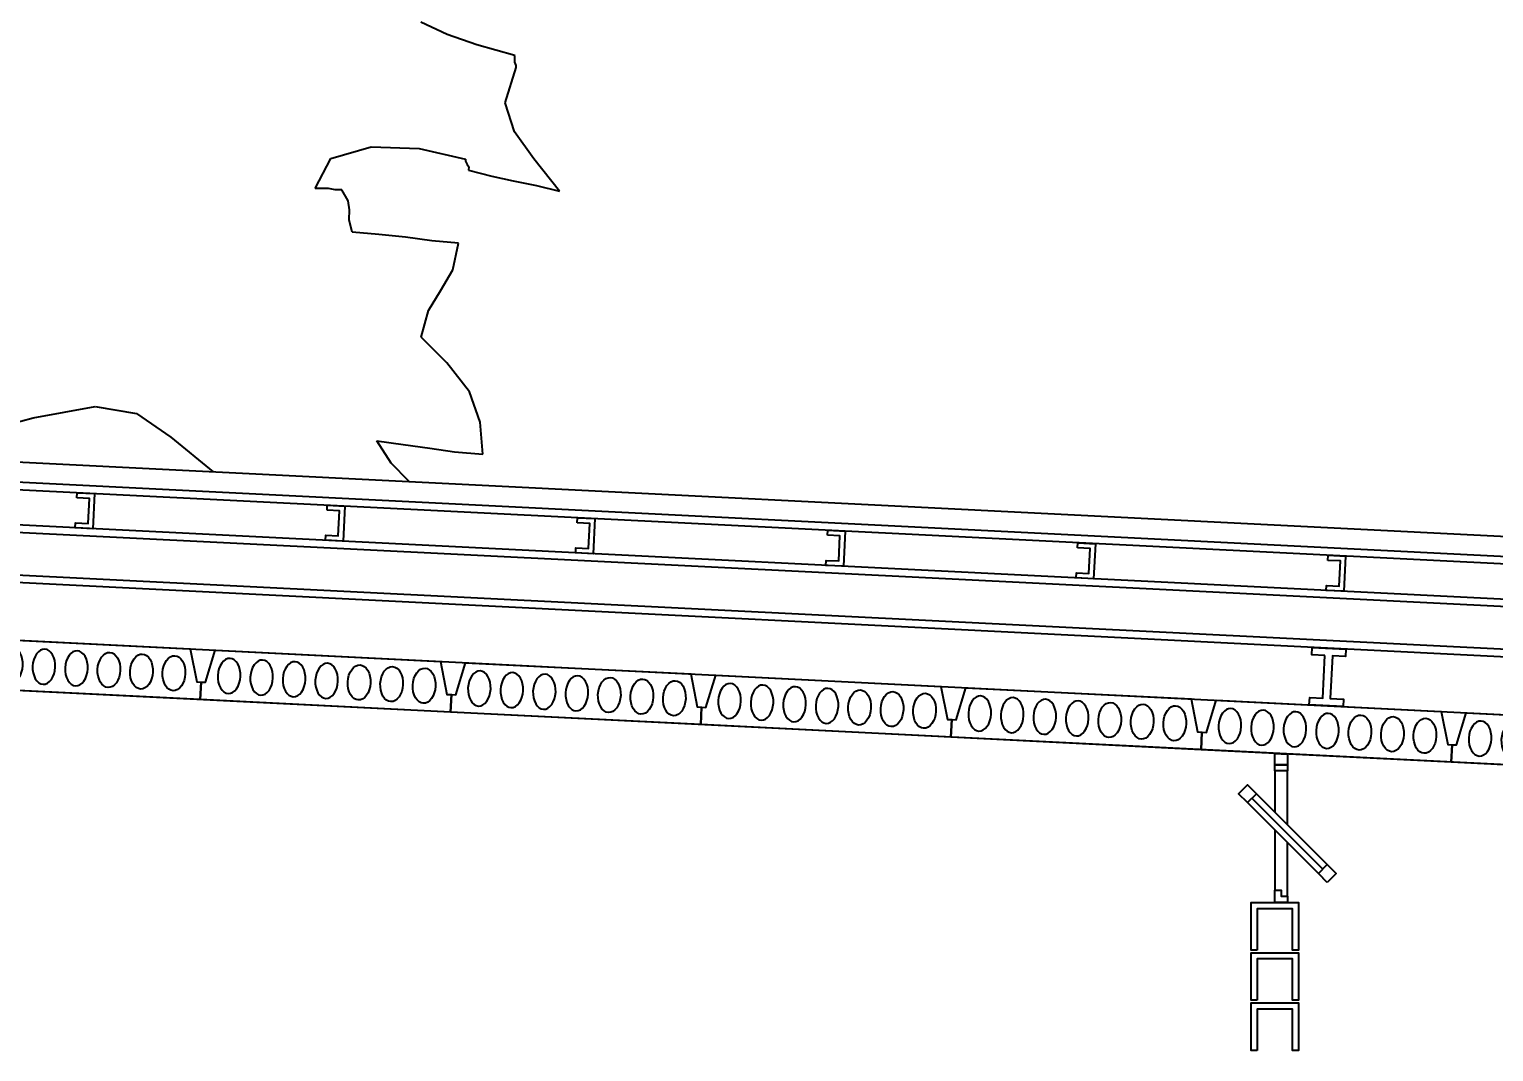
# Model space of a CAD drawing. Extents: x -7.8 to 27.4, y 2.6 to 15.1.
# Drawn here: x 3.95 to 9.8, y 6.84 to 10.92 of the extents above; entities that cross this region are included whole.
import ezdxf

# ---------------------------------------------------------------- set-up
doc = ezdxf.new("R2010")
doc.units = 0
doc.header["$LTSCALE"] = 0.01
doc.header["$PDSIZE"] = -5
doc.layers.get('0').update_dxf_attribs({"linetype": 'CONTINUOUS'})
doc.layers.get('DEFPOINTS').update_dxf_attribs({"linetype": 'CONTINUOUS'})
for name, color, linetype in [('ANOTAÇÕES', 142, 'CONTINUOUS'), ('CORTE', 7, 'CONTINUOUS'), ('FINO', 141, 'CONTINUOUS')]:
    doc.layers.add(name, color=color, linetype=linetype)
doc.styles.get("Standard").update_dxf_attribs({"font": 'arial.ttf'})
doc.dimstyles.get("Standard").update_dxf_attribs({"dimtxt": 0.15, "dimasz": 0.08, "dimexe": 0.18, "dimexo": 0.0625, "dimgap": 0.05, "dimtad": 1, "dimtoh": 1, "dimzin": 0, "dimblk": 'DOT', "dimcen": 0.09, "dimazin": 3, "dimtfac": 1, "dimtofl": 0, "dimtmove": 0, "dimatfit": 3})

# ---------------------------------------------------------------- blocks, each defined once
blk = doc.blocks.new('LAJE')
at = {"color": 0, "linetype": 'BYBLOCK'}
blk.add_lwpolyline([(0, 0), (0, 0.07), (0.0175, 0.07), (0.05, 0.2), (0.95, 0.2), (0.9825, 0.07), (1, 0.07), (1, 0)], close=True, dxfattribs=at)
at = {"layer": 'FINO'}
for points in [[(0.1103, 0.17), (0.1014, 0.1687), (0.0929, 0.1647), (0.0851, 0.1582), (0.0782, 0.1495), (0.0725, 0.1389), (0.0683, 0.1268), (0.0658, 0.1137), (0.0649, 0.1), (0.0658, 0.0863), (0.0683, 0.0732), (0.0725, 0.0611), (0.0782, 0.0505), (0.0851, 0.0418), (0.0929, 0.0353), (0.1014, 0.0313), (0.1103, 0.03), (0.1191, 0.0313), (0.1276, 0.0353), (0.1355, 0.0418), (0.1424, 0.0505), (0.148, 0.0611), (0.1522, 0.0732), (0.1548, 0.0863), (0.1556, 0.1), (0.1548, 0.1137), (0.1522, 0.1268), (0.148, 0.1389), (0.1424, 0.1495), (0.1355, 0.1582), (0.1276, 0.1647), (0.1191, 0.1687)], [(0.2402, 0.17), (0.2313, 0.1687), (0.2228, 0.1647), (0.215, 0.1582), (0.2081, 0.1495), (0.2024, 0.1389), (0.1982, 0.1268), (0.1957, 0.1137), (0.1948, 0.1), (0.1957, 0.0863), (0.1982, 0.0732), (0.2024, 0.0611), (0.2081, 0.0505), (0.215, 0.0418), (0.2228, 0.0353), (0.2313, 0.0313), (0.2402, 0.03), (0.249, 0.0313), (0.2575, 0.0353), (0.2654, 0.0418), (0.2723, 0.0505), (0.2779, 0.0611), (0.2821, 0.0732), (0.2847, 0.0863), (0.2856, 0.1), (0.2847, 0.1137), (0.2821, 0.1268), (0.2779, 0.1389), (0.2723, 0.1495), (0.2654, 0.1582), (0.2575, 0.1647), (0.249, 0.1687)], [(0.3701, 0.17), (0.3612, 0.1687), (0.3527, 0.1647), (0.3449, 0.1582), (0.338, 0.1495), (0.3324, 0.1389), (0.3282, 0.1268), (0.3256, 0.1137), (0.3247, 0.1), (0.3256, 0.0863), (0.3282, 0.0732), (0.3324, 0.0611), (0.338, 0.0505), (0.3449, 0.0418), (0.3527, 0.0353), (0.3612, 0.0313), (0.3701, 0.03), (0.3789, 0.0313), (0.3875, 0.0353), (0.3953, 0.0418), (0.4022, 0.0505), (0.4078, 0.0611), (0.412, 0.0732), (0.4146, 0.0863), (0.4155, 0.1), (0.4146, 0.1137), (0.412, 0.1268), (0.4078, 0.1389), (0.4022, 0.1495), (0.3953, 0.1582), (0.3875, 0.1647), (0.3789, 0.1687)], [(0.5, 0.17), (0.4911, 0.1687), (0.4826, 0.1647), (0.4748, 0.1582), (0.4679, 0.1495), (0.4623, 0.1389), (0.4581, 0.1268), (0.4555, 0.1137), (0.4546, 0.1), (0.4555, 0.0863), (0.4581, 0.0732), (0.4623, 0.0611), (0.4679, 0.0505), (0.4748, 0.0418), (0.4826, 0.0353), (0.4911, 0.0313), (0.5, 0.03), (0.5089, 0.0313), (0.5174, 0.0353), (0.5252, 0.0418), (0.5321, 0.0505), (0.5377, 0.0611), (0.5419, 0.0732), (0.5445, 0.0863), (0.5454, 0.1), (0.5445, 0.1137), (0.5419, 0.1268), (0.5377, 0.1389), (0.5321, 0.1495), (0.5252, 0.1582), (0.5174, 0.1647), (0.5089, 0.1687)], [(0.6299, 0.17), (0.6388, 0.1687), (0.6473, 0.1647), (0.6551, 0.1582), (0.662, 0.1495), (0.6676, 0.1389), (0.6718, 0.1268), (0.6744, 0.1137), (0.6753, 0.1), (0.6744, 0.0863), (0.6718, 0.0732), (0.6676, 0.0611), (0.662, 0.0505), (0.6551, 0.0418), (0.6473, 0.0353), (0.6388, 0.0313), (0.6299, 0.03), (0.6211, 0.0313), (0.6125, 0.0353), (0.6047, 0.0418), (0.5978, 0.0505), (0.5922, 0.0611), (0.588, 0.0732), (0.5854, 0.0863), (0.5845, 0.1), (0.5854, 0.1137), (0.588, 0.1268), (0.5922, 0.1389), (0.5978, 0.1495), (0.6047, 0.1582), (0.6125, 0.1647), (0.6211, 0.1687)], [(0.7598, 0.17), (0.7687, 0.1687), (0.7772, 0.1647), (0.785, 0.1582), (0.7919, 0.1495), (0.7976, 0.1389), (0.8018, 0.1268), (0.8043, 0.1137), (0.8052, 0.1), (0.8043, 0.0863), (0.8018, 0.0732), (0.7976, 0.0611), (0.7919, 0.0505), (0.785, 0.0418), (0.7772, 0.0353), (0.7687, 0.0313), (0.7598, 0.03), (0.751, 0.0313), (0.7425, 0.0353), (0.7346, 0.0418), (0.7277, 0.0505), (0.7221, 0.0611), (0.7179, 0.0732), (0.7153, 0.0863), (0.7144, 0.1), (0.7153, 0.1137), (0.7179, 0.1268), (0.7221, 0.1389), (0.7277, 0.1495), (0.7346, 0.1582), (0.7425, 0.1647), (0.751, 0.1687)], [(0.8897, 0.17), (0.8986, 0.1687), (0.9071, 0.1647), (0.9149, 0.1582), (0.9218, 0.1495), (0.9275, 0.1389), (0.9317, 0.1268), (0.9342, 0.1137), (0.9351, 0.1), (0.9342, 0.0863), (0.9317, 0.0732), (0.9275, 0.0611), (0.9218, 0.0505), (0.9149, 0.0418), (0.9071, 0.0353), (0.8986, 0.0313), (0.8897, 0.03), (0.8809, 0.0313), (0.8724, 0.0353), (0.8645, 0.0418), (0.8576, 0.0505), (0.852, 0.0611), (0.8478, 0.0732), (0.8452, 0.0863), (0.8444, 0.1), (0.8452, 0.1137), (0.8478, 0.1268), (0.852, 0.1389), (0.8576, 0.1495), (0.8645, 0.1582), (0.8724, 0.1647), (0.8809, 0.1687)]]:
    blk.add_lwpolyline(points, close=True, dxfattribs=at)
blk = doc.blocks.new('_DOT')
at = {"color": 0, "linetype": 'BYBLOCK'}
blk.add_line((-0.5, 0), (-1, 0), dxfattribs=at)
at = {"color": 0, "linetype": 'BYBLOCK', "const_width": 0.5}
blk.add_lwpolyline([(-0.25, 0, 1), (0.25, 0, 1)], format="xyb", close=True, dxfattribs=at)
blk = doc.blocks.new('*D18')
at = {"layer": 'ANOTAÇÕES', "color": 0}
for p, q in [((1.627, 3.2577), (1.627, 2.5777)), ((16.627, 3.2577), (16.627, 2.5777)), ((1.707, 2.7577), (16.547, 2.7577))]:
    blk.add_line(p, q, dxfattribs=at)
at = {"layer": 'DEFPOINTS', "color": 0}
for p in [(1.627, 8.5947), (16.627, 7.8447), (16.627, 2.7577)]:
    blk.add_point(p, dxfattribs=at)
at = {"layer": 'ANOTAÇÕES', "color": 0, "xscale": 0.08, "yscale": 0.08, "zscale": 0.08, "rotation": 180}
blk.add_blockref('_DOT', (1.627, 2.7577), dxfattribs=at)
at = {"layer": 'ANOTAÇÕES', "color": 0, "xscale": 0.08, "yscale": 0.08, "zscale": 0.08}
blk.add_blockref('_DOT', (16.627, 2.7577), dxfattribs=at)
at = {"layer": 'ANOTAÇÕES', "color": 0, "linetype": 'CONTINUOUS'}
blk.add_text('15.00', height=0.15, dxfattribs=at).set_placement((8.8584, 2.8106))

msp = doc.modelspace()

# ---------------------------------------------------------------- linework, layer by layer
for p, q in [((16.627, 8.5554), (-1.3675, 9.4551)), ((16.627, 8.3051), (-0.86, 9.1794)), ((16.627, 8.275), (-0.8615, 9.1495)), ((16.627, 8.0748), (-0.8715, 8.9497)), ((16.6285, 8.1047), (-0.87, 8.9797)), ((16.627, 7.6445), (1.627, 8.3945)), ((8.922, 7.9595), (8.922, 7.7949)), ((8.972, 7.7449), (8.972, 7.9595)), ((8.7952, 7.8509), (9.1134, 7.5327)), ((8.8483, 7.8686), (9.1311, 7.5858)), ((8.922, 7.7241), (8.922, 7.4845)), ((8.972, 7.4595), (8.972, 7.6741))]:
    msp.add_line(p, q)
at = {"layer": 'CORTE'}
for p, q in [((16.623, 8.4755), (-1.3715, 9.3752)), ((16.6215, 8.4455), (-1.373, 9.3452)), ((1.627, 8.5947), (16.627, 7.8447)), ((9.1134, 7.5681), (8.8306, 7.8509))]:
    msp.add_line(p, q, dxfattribs=at)
for points in [[(4.1398, 9.0496), (4.1408, 9.0696), (4.2107, 9.0661), (4.2037, 8.9262), (4.1338, 8.9297), (4.1348, 8.9497), (4.1847, 8.9472), (4.1897, 9.0471)], [(5.1385, 8.9996), (5.1395, 9.0196), (5.2094, 9.0161), (5.2024, 8.8763), (5.1325, 8.8798), (5.1335, 8.8998), (5.1834, 8.8973), (5.1884, 8.9972)], [(6.1373, 8.9497), (6.1383, 8.9697), (6.2082, 8.9662), (6.2012, 8.8264), (6.1313, 8.8299), (6.1323, 8.8498), (6.1822, 8.8473), (6.1872, 8.9472)], [(7.136, 8.8998), (7.137, 8.9197), (7.2069, 8.9163), (7.1999, 8.7764), (7.13, 8.7799), (7.131, 8.7999), (7.181, 8.7974), (7.1859, 8.8973)], [(8.1348, 8.8498), (8.1358, 8.8698), (8.2057, 8.8663), (8.1987, 8.7265), (8.1288, 8.73), (8.1298, 8.75), (8.1797, 8.7475), (8.1847, 8.8473)], [(9.1335, 8.7999), (9.1345, 8.8199), (9.2044, 8.8164), (9.1974, 8.6766), (9.1275, 8.68), (9.1285, 8.7), (9.1785, 8.6975), (9.1835, 8.7974)], [(9.122, 8.42), (9.0696, 8.4226), (9.0711, 8.4526), (9.2059, 8.4458), (9.2044, 8.4159), (9.152, 8.4185), (9.1435, 8.249), (9.1959, 8.2463), (9.1944, 8.2164), (9.0596, 8.2231), (9.0611, 8.2531), (9.1135, 8.2505)], [(8.922, 7.9845), (8.922, 8.0297), (8.972, 8.0272), (8.972, 7.9845)], [(8.947, 7.9595), (8.922, 7.9595), (8.922, 7.9845), (8.972, 7.9845), (8.972, 7.9595)], [(8.8129, 7.8332), (8.7776, 7.8686), (8.8129, 7.904), (8.8483, 7.8686)], [(9.1311, 7.515), (9.0958, 7.5504), (9.1311, 7.5858), (9.1665, 7.5504)], [(8.972, 7.4595), (8.972, 7.4345), (8.922, 7.4345), (8.922, 7.4845), (8.947, 7.4845), (8.947, 7.4595)], [(8.852, 7.2445), (8.827, 7.2445), (8.827, 7.4345), (9.017, 7.4345), (9.017, 7.2445), (8.992, 7.2445), (8.992, 7.4095), (8.852, 7.4095)], [(8.852, 7.0445), (8.827, 7.0445), (8.827, 7.2345), (9.017, 7.2345), (9.017, 7.0445), (8.992, 7.0445), (8.992, 7.2095), (8.852, 7.2095)], [(8.852, 6.8445), (8.827, 6.8445), (8.827, 7.0345), (9.017, 7.0345), (9.017, 6.8445), (8.992, 6.8445), (8.992, 7.0095), (8.852, 7.0095)]]:
    msp.add_lwpolyline(points, close=True, dxfattribs=at)
at = {"layer": 'FINO'}
for p, q in [((5.6183, 10.8973), (5.5135, 10.9472)), ((5.7367, 10.8561), (5.6183, 10.8973)), ((5.8882, 10.8145), (5.7367, 10.8561)), ((5.8501, 10.6247), (5.8936, 10.7658)), ((5.8876, 10.788), (5.8879, 10.8012)), ((5.8938, 10.7746), (5.8876, 10.788)), ((5.8879, 10.8012), (5.8882, 10.8145)), ((5.8936, 10.7658), (5.8938, 10.7746)), ((5.8869, 10.5092), (5.8501, 10.6247)), ((5.9637, 10.4022), (5.8869, 10.5092)), ((5.1541, 10.4027), (5.3146, 10.4495)), ((5.3146, 10.4495), (5.5069, 10.4429)), ((5.5069, 10.4429), (5.6916, 10.4009)), ((5.0913, 10.284), (5.1541, 10.4027)), ((5.6916, 10.4009), (5.6914, 10.3921)), ((5.6914, 10.3921), (5.6977, 10.3787)), ((5.6977, 10.3787), (5.7041, 10.3698)), ((5.7041, 10.3698), (5.7037, 10.3565)), ((5.7037, 10.3565), (5.796, 10.3333)), ((6.0665, 10.2727), (5.9637, 10.4022)), ((5.796, 10.3333), (5.8818, 10.3146)), ((5.8818, 10.3146), (5.9742, 10.2959)), ((5.9742, 10.2959), (6.0665, 10.2727)), ((5.1178, 10.2837), (5.0913, 10.284)), ((5.1444, 10.2834), (5.1178, 10.2837)), ((5.1708, 10.2787), (5.1444, 10.2834)), ((5.1973, 10.2784), (5.1708, 10.2787)), ((5.2227, 10.2338), (5.1973, 10.2784)), ((5.2284, 10.1984), (5.2227, 10.2338)), ((5.2274, 10.1586), (5.2284, 10.1984)), ((5.2394, 10.1098), (5.2274, 10.1586)), ((5.3453, 10.0997), (5.2394, 10.1098)), ((5.4512, 10.0896), (5.3453, 10.0997)), ((5.557, 10.0751), (5.4512, 10.0896)), ((5.6629, 10.065), (5.557, 10.0751)), ((5.6402, 9.9591), (5.6629, 10.065)), ((5.5916, 9.8756), (5.6402, 9.9591)), ((5.5431, 9.7965), (5.5916, 9.8756)), ((5.5137, 9.6907), (5.5431, 9.7965)), ((5.6172, 9.5877), (5.5137, 9.6907)), ((5.7071, 9.4717), (5.6172, 9.5877)), ((5.7504, 9.3517), (5.7071, 9.4717)), ((3.9657, 9.3681), (4.2124, 9.4138)), ((4.2124, 9.4138), (4.3776, 9.3854)), ((3.6917, 9.296), (3.9657, 9.3681)), ((4.3776, 9.3854), (4.5145, 9.2909)), ((5.7603, 9.2233), (5.7504, 9.3517)), ((4.5145, 9.2909), (4.6834, 9.1526)), ((5.3944, 9.1877), (5.337, 9.2769)), ((5.337, 9.2769), (5.4428, 9.2624)), ((5.4428, 9.2624), (5.5486, 9.2479)), ((5.5486, 9.2479), (5.6478, 9.2335)), ((5.4655, 9.1161), (5.3944, 9.1877)), ((5.6478, 9.2335), (5.7603, 9.2233)), ((5.4686, 9.1133), (5.4655, 9.1161))]:
    msp.add_line(p, q, dxfattribs=at)

# ---------------------------------------------------------------- block references
at = {"layer": 'CORTE', "rotation": 357.1375947738882}
for p in [(3.6339, 8.2942), (4.6326, 8.2442), (5.6314, 8.1943), (6.6301, 8.1443), (7.6289, 8.0944), (8.6276, 8.0445), (9.6264, 7.9945)]:
    msp.add_blockref('LAJE', p, dxfattribs=at)

# ---------------------------------------------------------------- dimensions: what is measured, and where the dimension line sits
at = {"layer": 'ANOTAÇÕES'}
dim = msp.add_linear_dim(base=(16.627, 2.7577), p1=(1.627, 8.5947), p2=(16.627, 7.8447), dimstyle='STANDARD', dxfattribs=at)
dim.commit()
dim.dimension.update_dxf_attribs({"geometry": '*D18', "text_midpoint": (9.127, 2.8843)})

doc.saveas('drawing.dxf')
